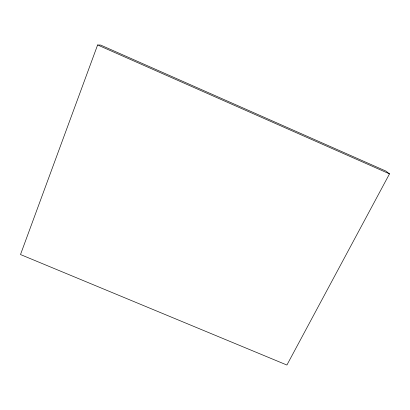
<?xml version="1.0" encoding="UTF-8"?>
<svg xmlns="http://www.w3.org/2000/svg" width="410" height="410" viewBox="0 0 410 410"><rect width="100%" height="100%" fill="white"/><g stroke="black" fill="none" stroke-linecap="round" stroke-linejoin="round"><path stroke-width="0.61" d="M97.616 44.967L20.5 254.543L286.908 365.033L389.5 173.871L385.918 171.093L100.665 45.079L97.616 44.967L389.5 173.871"/></g></svg>
